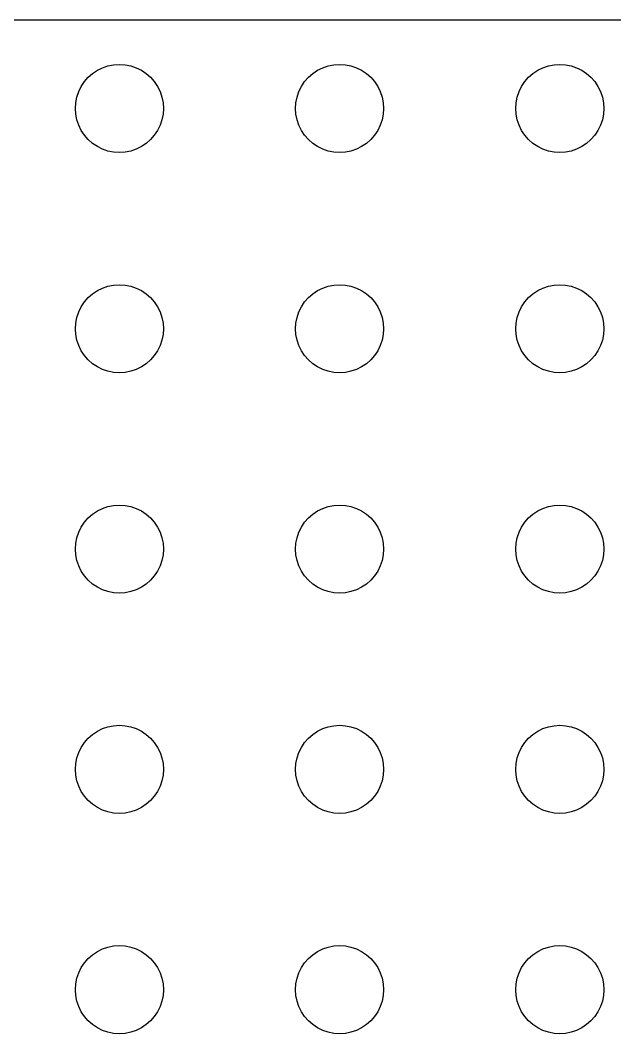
# Model space of a CAD drawing. Header units: metres. Extents: x -149 to 149, y -149 to 149.
# Drawn here: x -74.3 to -33.8, y 79.5 to 148.5 of the extents above; entities that cross this region are included whole.
import ezdxf

# ---------------------------------------------------------------- set-up
doc = ezdxf.new("R2010")
doc.units = ezdxf.units.M

msp = doc.modelspace()

# ---------------------------------------------------------------- linework, layer by layer
for p, q in [((143.505, 148.505), (-143.505, 148.505)), ((-69.3263, 144.88), (-69, 145.098)), ((-69, 145.098), (-68.648, 145.272)), ((-68.648, 145.272), (-68.2765, 145.398)), ((-68.2765, 145.398), (-67.8916, 145.474)), ((-67.8916, 145.474), (-67.5, 145.5)), ((-67.5, 145.5), (-67.1084, 145.474)), ((-67.1084, 145.474), (-66.7235, 145.398)), ((-66.7235, 145.398), (-66.3519, 145.272)), ((-66.3519, 145.272), (-66, 145.098)), ((-66, 145.098), (-65.6737, 144.88)), ((-54.3263, 144.88), (-54, 145.098)), ((-54, 145.098), (-53.648, 145.272)), ((-53.648, 145.272), (-53.2765, 145.398)), ((-53.2765, 145.398), (-52.8916, 145.474)), ((-52.8916, 145.474), (-52.5, 145.5)), ((-52.5, 145.5), (-52.1084, 145.474)), ((-52.1084, 145.474), (-51.7235, 145.398)), ((-51.7235, 145.398), (-51.3519, 145.272)), ((-51.3519, 145.272), (-51, 145.098)), ((-51, 145.098), (-50.6737, 144.88)), ((-39.3263, 144.88), (-39, 145.098)), ((-39, 145.098), (-38.648, 145.272)), ((-38.648, 145.272), (-38.2765, 145.398)), ((-38.2765, 145.398), (-37.8916, 145.474)), ((-37.8916, 145.474), (-37.5, 145.5)), ((-37.5, 145.5), (-37.1084, 145.474)), ((-37.1084, 145.474), (-36.7235, 145.398)), ((-36.7235, 145.398), (-36.3519, 145.272)), ((-36.3519, 145.272), (-36, 145.098)), ((-36, 145.098), (-35.6737, 144.88)), ((-70.0981, 144), (-69.8801, 144.326)), ((-69.8801, 144.326), (-69.6213, 144.621)), ((-69.6213, 144.621), (-69.3263, 144.88)), ((-65.6737, 144.88), (-65.3787, 144.621)), ((-65.3787, 144.621), (-65.1199, 144.326)), ((-65.1199, 144.326), (-64.9019, 144)), ((-55.0981, 144), (-54.8801, 144.326)), ((-54.8801, 144.326), (-54.6213, 144.621)), ((-54.6213, 144.621), (-54.3263, 144.88)), ((-50.6737, 144.88), (-50.3787, 144.621)), ((-50.3787, 144.621), (-50.1199, 144.326)), ((-50.1199, 144.326), (-49.9019, 144)), ((-40.0981, 144), (-39.8801, 144.326)), ((-39.8801, 144.326), (-39.6213, 144.621)), ((-39.6213, 144.621), (-39.3263, 144.88)), ((-35.6737, 144.88), (-35.3787, 144.621)), ((-35.3787, 144.621), (-35.1199, 144.326)), ((-35.1199, 144.326), (-34.9019, 144)), ((-70.3978, 143.276), (-70.2716, 143.648)), ((-70.2716, 143.648), (-70.0981, 144)), ((-64.9019, 144), (-64.7284, 143.648)), ((-64.7284, 143.648), (-64.6022, 143.276)), ((-55.3978, 143.276), (-55.2716, 143.648)), ((-55.2716, 143.648), (-55.0981, 144)), ((-49.9019, 144), (-49.7284, 143.648)), ((-49.7284, 143.648), (-49.6022, 143.276)), ((-40.3978, 143.276), (-40.2716, 143.648)), ((-40.2716, 143.648), (-40.0981, 144)), ((-34.9019, 144), (-34.7284, 143.648)), ((-34.7284, 143.648), (-34.6022, 143.276)), ((-70.5, 142.5), (-70.4743, 142.892)), ((-70.4743, 142.892), (-70.3978, 143.276)), ((-64.6022, 143.276), (-64.5257, 142.892)), ((-64.5257, 142.892), (-64.5, 142.5)), ((-55.5, 142.5), (-55.4743, 142.892)), ((-55.4743, 142.892), (-55.3978, 143.276)), ((-49.6022, 143.276), (-49.5257, 142.892)), ((-49.5257, 142.892), (-49.5, 142.5)), ((-40.5, 142.5), (-40.4743, 142.892)), ((-40.4743, 142.892), (-40.3978, 143.276)), ((-34.6022, 143.276), (-34.5257, 142.892)), ((-34.5257, 142.892), (-34.5, 142.5)), ((-70.4743, 142.108), (-70.5, 142.5)), ((-64.5, 142.5), (-64.5257, 142.108)), ((-55.4743, 142.108), (-55.5, 142.5)), ((-49.5, 142.5), (-49.5257, 142.108)), ((-40.4743, 142.108), (-40.5, 142.5)), ((-34.5, 142.5), (-34.5257, 142.108)), ((-70.3978, 141.724), (-70.4743, 142.108)), ((-70.2716, 141.352), (-70.3978, 141.724)), ((-64.6022, 141.724), (-64.7284, 141.352)), ((-64.5257, 142.108), (-64.6022, 141.724)), ((-55.3978, 141.724), (-55.4743, 142.108)), ((-55.2716, 141.352), (-55.3978, 141.724)), ((-49.6022, 141.724), (-49.7284, 141.352)), ((-49.5257, 142.108), (-49.6022, 141.724)), ((-40.3978, 141.724), (-40.4743, 142.108)), ((-40.2716, 141.352), (-40.3978, 141.724)), ((-34.6022, 141.724), (-34.7284, 141.352)), ((-34.5257, 142.108), (-34.6022, 141.724)), ((-70.0981, 141), (-70.2716, 141.352)), ((-69.8801, 140.674), (-70.0981, 141)), ((-64.9019, 141), (-65.1199, 140.674)), ((-64.7284, 141.352), (-64.9019, 141)), ((-55.0981, 141), (-55.2716, 141.352)), ((-54.8801, 140.674), (-55.0981, 141)), ((-49.9019, 141), (-50.1199, 140.674)), ((-49.7284, 141.352), (-49.9019, 141)), ((-40.0981, 141), (-40.2716, 141.352)), ((-39.8801, 140.674), (-40.0981, 141)), ((-34.9019, 141), (-35.1199, 140.674)), ((-34.7284, 141.352), (-34.9019, 141)), ((-69.6213, 140.379), (-69.8801, 140.674)), ((-69.3263, 140.12), (-69.6213, 140.379)), ((-69, 139.902), (-69.3263, 140.12)), ((-65.6737, 140.12), (-66, 139.902)), ((-65.3787, 140.379), (-65.6737, 140.12)), ((-65.1199, 140.674), (-65.3787, 140.379)), ((-54.6213, 140.379), (-54.8801, 140.674)), ((-54.3263, 140.12), (-54.6213, 140.379)), ((-54, 139.902), (-54.3263, 140.12)), ((-50.6737, 140.12), (-51, 139.902)), ((-50.3787, 140.379), (-50.6737, 140.12)), ((-50.1199, 140.674), (-50.3787, 140.379)), ((-39.6213, 140.379), (-39.8801, 140.674)), ((-39.3263, 140.12), (-39.6213, 140.379)), ((-39, 139.902), (-39.3263, 140.12)), ((-35.6737, 140.12), (-36, 139.902)), ((-35.3787, 140.379), (-35.6737, 140.12)), ((-35.1199, 140.674), (-35.3787, 140.379)), ((-68.648, 139.728), (-69, 139.902)), ((-68.2765, 139.602), (-68.648, 139.728)), ((-67.8916, 139.526), (-68.2765, 139.602)), ((-67.5, 139.5), (-67.8916, 139.526)), ((-67.1084, 139.526), (-67.5, 139.5)), ((-66.7235, 139.602), (-67.1084, 139.526)), ((-66.3519, 139.728), (-66.7235, 139.602)), ((-66, 139.902), (-66.3519, 139.728)), ((-53.648, 139.728), (-54, 139.902)), ((-53.2765, 139.602), (-53.648, 139.728)), ((-52.8916, 139.526), (-53.2765, 139.602)), ((-52.5, 139.5), (-52.8916, 139.526)), ((-52.1084, 139.526), (-52.5, 139.5)), ((-51.7235, 139.602), (-52.1084, 139.526)), ((-51.3519, 139.728), (-51.7235, 139.602)), ((-51, 139.902), (-51.3519, 139.728)), ((-38.648, 139.728), (-39, 139.902)), ((-38.2765, 139.602), (-38.648, 139.728)), ((-37.8916, 139.526), (-38.2765, 139.602)), ((-37.5, 139.5), (-37.8916, 139.526)), ((-37.1084, 139.526), (-37.5, 139.5)), ((-36.7235, 139.602), (-37.1084, 139.526)), ((-36.3519, 139.728), (-36.7235, 139.602)), ((-36, 139.902), (-36.3519, 139.728)), ((-68.2765, 130.398), (-67.8916, 130.474)), ((-67.8916, 130.474), (-67.5, 130.5)), ((-67.5, 130.5), (-67.1084, 130.474)), ((-67.1084, 130.474), (-66.7235, 130.398)), ((-53.2765, 130.398), (-52.8916, 130.474)), ((-52.8916, 130.474), (-52.5, 130.5)), ((-52.5, 130.5), (-52.1084, 130.474)), ((-52.1084, 130.474), (-51.7235, 130.398)), ((-38.2765, 130.398), (-37.8916, 130.474)), ((-37.8916, 130.474), (-37.5, 130.5)), ((-37.5, 130.5), (-37.1084, 130.474)), ((-37.1084, 130.474), (-36.7235, 130.398)), ((-69.6213, 129.621), (-69.3263, 129.88)), ((-69.3263, 129.88), (-69, 130.098)), ((-69, 130.098), (-68.648, 130.272)), ((-68.648, 130.272), (-68.2765, 130.398)), ((-66.7235, 130.398), (-66.3519, 130.272)), ((-66.3519, 130.272), (-66, 130.098)), ((-66, 130.098), (-65.6737, 129.88)), ((-65.6737, 129.88), (-65.3787, 129.621)), ((-54.6213, 129.621), (-54.3263, 129.88)), ((-54.3263, 129.88), (-54, 130.098)), ((-54, 130.098), (-53.648, 130.272)), ((-53.648, 130.272), (-53.2765, 130.398)), ((-51.7235, 130.398), (-51.3519, 130.272)), ((-51.3519, 130.272), (-51, 130.098)), ((-51, 130.098), (-50.6737, 129.88)), ((-50.6737, 129.88), (-50.3787, 129.621)), ((-39.6213, 129.621), (-39.3263, 129.88)), ((-39.3263, 129.88), (-39, 130.098)), ((-39, 130.098), (-38.648, 130.272)), ((-38.648, 130.272), (-38.2765, 130.398)), ((-36.7235, 130.398), (-36.3519, 130.272)), ((-36.3519, 130.272), (-36, 130.098)), ((-36, 130.098), (-35.6737, 129.88)), ((-35.6737, 129.88), (-35.3787, 129.621)), ((-70.0981, 129), (-69.8801, 129.326)), ((-69.8801, 129.326), (-69.6213, 129.621)), ((-65.3787, 129.621), (-65.1199, 129.326)), ((-65.1199, 129.326), (-64.9019, 129)), ((-55.0981, 129), (-54.8801, 129.326)), ((-54.8801, 129.326), (-54.6213, 129.621)), ((-50.3787, 129.621), (-50.1199, 129.326)), ((-50.1199, 129.326), (-49.9019, 129)), ((-40.0981, 129), (-39.8801, 129.326)), ((-39.8801, 129.326), (-39.6213, 129.621)), ((-35.3787, 129.621), (-35.1199, 129.326)), ((-35.1199, 129.326), (-34.9019, 129)), ((-70.3978, 128.276), (-70.2716, 128.648)), ((-70.2716, 128.648), (-70.0981, 129)), ((-64.9019, 129), (-64.7284, 128.648)), ((-64.7284, 128.648), (-64.6022, 128.276)), ((-55.3978, 128.276), (-55.2716, 128.648)), ((-55.2716, 128.648), (-55.0981, 129)), ((-49.9019, 129), (-49.7284, 128.648)), ((-49.7284, 128.648), (-49.6022, 128.276)), ((-40.3978, 128.276), (-40.2716, 128.648)), ((-40.2716, 128.648), (-40.0981, 129)), ((-34.9019, 129), (-34.7284, 128.648)), ((-34.7284, 128.648), (-34.6022, 128.276)), ((-70.5, 127.5), (-70.4743, 127.892)), ((-70.4743, 127.892), (-70.3978, 128.276)), ((-64.6022, 128.276), (-64.5257, 127.892)), ((-64.5257, 127.892), (-64.5, 127.5)), ((-55.5, 127.5), (-55.4743, 127.892)), ((-55.4743, 127.892), (-55.3978, 128.276)), ((-49.6022, 128.276), (-49.5257, 127.892)), ((-49.5257, 127.892), (-49.5, 127.5)), ((-40.5, 127.5), (-40.4743, 127.892)), ((-40.4743, 127.892), (-40.3978, 128.276)), ((-34.6022, 128.276), (-34.5257, 127.892)), ((-34.5257, 127.892), (-34.5, 127.5)), ((-70.4743, 127.108), (-70.5, 127.5)), ((-70.3978, 126.724), (-70.4743, 127.108)), ((-64.5257, 127.108), (-64.6022, 126.724)), ((-64.5, 127.5), (-64.5257, 127.108)), ((-55.4743, 127.108), (-55.5, 127.5)), ((-55.3978, 126.724), (-55.4743, 127.108)), ((-49.5257, 127.108), (-49.6022, 126.724)), ((-49.5, 127.5), (-49.5257, 127.108)), ((-40.4743, 127.108), (-40.5, 127.5)), ((-40.3978, 126.724), (-40.4743, 127.108)), ((-34.5257, 127.108), (-34.6022, 126.724)), ((-34.5, 127.5), (-34.5257, 127.108)), ((-70.2716, 126.352), (-70.3978, 126.724)), ((-70.0981, 126), (-70.2716, 126.352)), ((-64.7284, 126.352), (-64.9019, 126)), ((-64.6022, 126.724), (-64.7284, 126.352)), ((-55.2716, 126.352), (-55.3978, 126.724)), ((-55.0981, 126), (-55.2716, 126.352)), ((-49.7284, 126.352), (-49.9019, 126)), ((-49.6022, 126.724), (-49.7284, 126.352)), ((-40.2716, 126.352), (-40.3978, 126.724)), ((-40.0981, 126), (-40.2716, 126.352)), ((-34.7284, 126.352), (-34.9019, 126)), ((-34.6022, 126.724), (-34.7284, 126.352)), ((-69.8801, 125.674), (-70.0981, 126)), ((-69.6213, 125.379), (-69.8801, 125.674)), ((-65.1199, 125.674), (-65.3787, 125.379)), ((-64.9019, 126), (-65.1199, 125.674)), ((-54.8801, 125.674), (-55.0981, 126)), ((-54.6213, 125.379), (-54.8801, 125.674)), ((-50.1199, 125.674), (-50.3787, 125.379)), ((-49.9019, 126), (-50.1199, 125.674)), ((-39.8801, 125.674), (-40.0981, 126)), ((-39.6213, 125.379), (-39.8801, 125.674)), ((-35.1199, 125.674), (-35.3787, 125.379)), ((-34.9019, 126), (-35.1199, 125.674)), ((-69.3263, 125.12), (-69.6213, 125.379)), ((-69, 124.902), (-69.3263, 125.12)), ((-68.648, 124.728), (-69, 124.902)), ((-66, 124.902), (-66.3519, 124.728)), ((-65.6737, 125.12), (-66, 124.902)), ((-65.3787, 125.379), (-65.6737, 125.12)), ((-54.3263, 125.12), (-54.6213, 125.379)), ((-54, 124.902), (-54.3263, 125.12)), ((-53.648, 124.728), (-54, 124.902)), ((-51, 124.902), (-51.3519, 124.728)), ((-50.6737, 125.12), (-51, 124.902)), ((-50.3787, 125.379), (-50.6737, 125.12)), ((-39.3263, 125.12), (-39.6213, 125.379)), ((-39, 124.902), (-39.3263, 125.12)), ((-38.648, 124.728), (-39, 124.902)), ((-36, 124.902), (-36.3519, 124.728)), ((-35.6737, 125.12), (-36, 124.902)), ((-35.3787, 125.379), (-35.6737, 125.12)), ((-68.2765, 124.602), (-68.648, 124.728)), ((-67.8916, 124.526), (-68.2765, 124.602)), ((-67.5, 124.5), (-67.8916, 124.526)), ((-67.1084, 124.526), (-67.5, 124.5)), ((-66.7235, 124.602), (-67.1084, 124.526)), ((-66.3519, 124.728), (-66.7235, 124.602)), ((-53.2765, 124.602), (-53.648, 124.728)), ((-52.8916, 124.526), (-53.2765, 124.602)), ((-52.5, 124.5), (-52.8916, 124.526)), ((-52.1084, 124.526), (-52.5, 124.5)), ((-51.7235, 124.602), (-52.1084, 124.526)), ((-51.3519, 124.728), (-51.7235, 124.602)), ((-38.2765, 124.602), (-38.648, 124.728)), ((-37.8916, 124.526), (-38.2765, 124.602)), ((-37.5, 124.5), (-37.8916, 124.526)), ((-37.1084, 124.526), (-37.5, 124.5)), ((-36.7235, 124.602), (-37.1084, 124.526)), ((-36.3519, 124.728), (-36.7235, 124.602)), ((-69, 115.098), (-68.648, 115.272)), ((-68.648, 115.272), (-68.2765, 115.398)), ((-68.2765, 115.398), (-67.8916, 115.474)), ((-67.8916, 115.474), (-67.5, 115.5)), ((-67.5, 115.5), (-67.1084, 115.474)), ((-67.1084, 115.474), (-66.7235, 115.398)), ((-66.7235, 115.398), (-66.3519, 115.272)), ((-66.3519, 115.272), (-66, 115.098)), ((-54, 115.098), (-53.648, 115.272)), ((-53.648, 115.272), (-53.2765, 115.398)), ((-53.2765, 115.398), (-52.8916, 115.474)), ((-52.8916, 115.474), (-52.5, 115.5)), ((-52.5, 115.5), (-52.1084, 115.474)), ((-52.1084, 115.474), (-51.7235, 115.398)), ((-51.7235, 115.398), (-51.3519, 115.272)), ((-51.3519, 115.272), (-51, 115.098)), ((-39, 115.098), (-38.648, 115.272)), ((-38.648, 115.272), (-38.2765, 115.398)), ((-38.2765, 115.398), (-37.8916, 115.474)), ((-37.8916, 115.474), (-37.5, 115.5)), ((-37.5, 115.5), (-37.1084, 115.474)), ((-37.1084, 115.474), (-36.7235, 115.398)), ((-36.7235, 115.398), (-36.3519, 115.272)), ((-36.3519, 115.272), (-36, 115.098)), ((-69.8801, 114.326), (-69.6213, 114.621)), ((-69.6213, 114.621), (-69.3263, 114.88)), ((-69.3263, 114.88), (-69, 115.098)), ((-66, 115.098), (-65.6737, 114.88)), ((-65.6737, 114.88), (-65.3787, 114.621)), ((-65.3787, 114.621), (-65.1199, 114.326)), ((-54.8801, 114.326), (-54.6213, 114.621)), ((-54.6213, 114.621), (-54.3263, 114.88)), ((-54.3263, 114.88), (-54, 115.098)), ((-51, 115.098), (-50.6737, 114.88)), ((-50.6737, 114.88), (-50.3787, 114.621)), ((-50.3787, 114.621), (-50.1199, 114.326)), ((-39.8801, 114.326), (-39.6213, 114.621)), ((-39.6213, 114.621), (-39.3263, 114.88)), ((-39.3263, 114.88), (-39, 115.098)), ((-36, 115.098), (-35.6737, 114.88)), ((-35.6737, 114.88), (-35.3787, 114.621)), ((-35.3787, 114.621), (-35.1199, 114.326)), ((-70.2716, 113.648), (-70.0981, 114)), ((-70.0981, 114), (-69.8801, 114.326)), ((-65.1199, 114.326), (-64.9019, 114)), ((-64.9019, 114), (-64.7284, 113.648)), ((-55.2716, 113.648), (-55.0981, 114)), ((-55.0981, 114), (-54.8801, 114.326)), ((-50.1199, 114.326), (-49.9019, 114)), ((-49.9019, 114), (-49.7284, 113.648)), ((-40.2716, 113.648), (-40.0981, 114)), ((-40.0981, 114), (-39.8801, 114.326)), ((-35.1199, 114.326), (-34.9019, 114)), ((-34.9019, 114), (-34.7284, 113.648)), ((-70.4743, 112.892), (-70.3978, 113.276)), ((-70.3978, 113.276), (-70.2716, 113.648)), ((-64.7284, 113.648), (-64.6022, 113.276)), ((-64.6022, 113.276), (-64.5257, 112.892)), ((-55.4743, 112.892), (-55.3978, 113.276)), ((-55.3978, 113.276), (-55.2716, 113.648)), ((-49.7284, 113.648), (-49.6022, 113.276)), ((-49.6022, 113.276), (-49.5257, 112.892)), ((-40.4743, 112.892), (-40.3978, 113.276)), ((-40.3978, 113.276), (-40.2716, 113.648)), ((-34.7284, 113.648), (-34.6022, 113.276)), ((-34.6022, 113.276), (-34.5257, 112.892)), ((-70.5, 112.5), (-70.4743, 112.892)), ((-70.4743, 112.108), (-70.5, 112.5)), ((-64.5257, 112.892), (-64.5, 112.5)), ((-64.5, 112.5), (-64.5257, 112.108)), ((-55.5, 112.5), (-55.4743, 112.892)), ((-55.4743, 112.108), (-55.5, 112.5)), ((-49.5257, 112.892), (-49.5, 112.5)), ((-49.5, 112.5), (-49.5257, 112.108)), ((-40.5, 112.5), (-40.4743, 112.892)), ((-40.4743, 112.108), (-40.5, 112.5)), ((-34.5257, 112.892), (-34.5, 112.5)), ((-34.5, 112.5), (-34.5257, 112.108)), ((-70.3978, 111.724), (-70.4743, 112.108)), ((-64.5257, 112.108), (-64.6022, 111.724)), ((-55.3978, 111.724), (-55.4743, 112.108)), ((-49.5257, 112.108), (-49.6022, 111.724)), ((-40.3978, 111.724), (-40.4743, 112.108)), ((-34.5257, 112.108), (-34.6022, 111.724)), ((-70.2716, 111.352), (-70.3978, 111.724)), ((-70.0981, 111), (-70.2716, 111.352)), ((-64.7284, 111.352), (-64.9019, 111)), ((-64.6022, 111.724), (-64.7284, 111.352)), ((-55.2716, 111.352), (-55.3978, 111.724)), ((-55.0981, 111), (-55.2716, 111.352)), ((-49.7284, 111.352), (-49.9019, 111)), ((-49.6022, 111.724), (-49.7284, 111.352)), ((-40.2716, 111.352), (-40.3978, 111.724)), ((-40.0981, 111), (-40.2716, 111.352)), ((-34.7284, 111.352), (-34.9019, 111)), ((-34.6022, 111.724), (-34.7284, 111.352)), ((-69.8801, 110.674), (-70.0981, 111)), ((-69.6213, 110.379), (-69.8801, 110.674)), ((-65.1199, 110.674), (-65.3787, 110.379)), ((-64.9019, 111), (-65.1199, 110.674)), ((-54.8801, 110.674), (-55.0981, 111)), ((-54.6213, 110.379), (-54.8801, 110.674)), ((-50.1199, 110.674), (-50.3787, 110.379)), ((-49.9019, 111), (-50.1199, 110.674)), ((-39.8801, 110.674), (-40.0981, 111)), ((-39.6213, 110.379), (-39.8801, 110.674)), ((-35.1199, 110.674), (-35.3787, 110.379)), ((-34.9019, 111), (-35.1199, 110.674)), ((-69.3263, 110.12), (-69.6213, 110.379)), ((-69, 109.902), (-69.3263, 110.12)), ((-68.648, 109.728), (-69, 109.902)), ((-68.2765, 109.602), (-68.648, 109.728)), ((-66.3519, 109.728), (-66.7235, 109.602)), ((-66, 109.902), (-66.3519, 109.728)), ((-65.6737, 110.12), (-66, 109.902)), ((-65.3787, 110.379), (-65.6737, 110.12)), ((-54.3263, 110.12), (-54.6213, 110.379)), ((-54, 109.902), (-54.3263, 110.12)), ((-53.648, 109.728), (-54, 109.902)), ((-53.2765, 109.602), (-53.648, 109.728)), ((-51.3519, 109.728), (-51.7235, 109.602)), ((-51, 109.902), (-51.3519, 109.728)), ((-50.6737, 110.12), (-51, 109.902)), ((-50.3787, 110.379), (-50.6737, 110.12)), ((-39.3263, 110.12), (-39.6213, 110.379)), ((-39, 109.902), (-39.3263, 110.12)), ((-38.648, 109.728), (-39, 109.902)), ((-38.2765, 109.602), (-38.648, 109.728)), ((-36.3519, 109.728), (-36.7235, 109.602)), ((-36, 109.902), (-36.3519, 109.728)), ((-35.6737, 110.12), (-36, 109.902)), ((-35.3787, 110.379), (-35.6737, 110.12)), ((-67.8916, 109.526), (-68.2765, 109.602)), ((-67.5, 109.5), (-67.8916, 109.526)), ((-67.1084, 109.526), (-67.5, 109.5)), ((-66.7235, 109.602), (-67.1084, 109.526)), ((-52.8916, 109.526), (-53.2765, 109.602)), ((-52.5, 109.5), (-52.8916, 109.526)), ((-52.1084, 109.526), (-52.5, 109.5)), ((-51.7235, 109.602), (-52.1084, 109.526)), ((-37.8916, 109.526), (-38.2765, 109.602)), ((-37.5, 109.5), (-37.8916, 109.526)), ((-37.1084, 109.526), (-37.5, 109.5)), ((-36.7235, 109.602), (-37.1084, 109.526)), ((-69.3263, 99.8801), (-69, 100.098)), ((-69, 100.098), (-68.648, 100.272)), ((-68.648, 100.272), (-68.2765, 100.398)), ((-68.2765, 100.398), (-67.8916, 100.474)), ((-67.8916, 100.474), (-67.5, 100.5)), ((-67.5, 100.5), (-67.1084, 100.474)), ((-67.1084, 100.474), (-66.7235, 100.398)), ((-66.7235, 100.398), (-66.3519, 100.272)), ((-66.3519, 100.272), (-66, 100.098)), ((-66, 100.098), (-65.6737, 99.8801)), ((-54.3263, 99.8801), (-54, 100.098)), ((-54, 100.098), (-53.648, 100.272)), ((-53.648, 100.272), (-53.2765, 100.398)), ((-53.2765, 100.398), (-52.8916, 100.474)), ((-52.8916, 100.474), (-52.5, 100.5)), ((-52.5, 100.5), (-52.1084, 100.474)), ((-52.1084, 100.474), (-51.7235, 100.398)), ((-51.7235, 100.398), (-51.3519, 100.272)), ((-51.3519, 100.272), (-51, 100.098)), ((-51, 100.098), (-50.6737, 99.8801)), ((-39.3263, 99.8801), (-39, 100.098)), ((-39, 100.098), (-38.648, 100.272)), ((-38.648, 100.272), (-38.2765, 100.398)), ((-38.2765, 100.398), (-37.8916, 100.474)), ((-37.8916, 100.474), (-37.5, 100.5)), ((-37.5, 100.5), (-37.1084, 100.474)), ((-37.1084, 100.474), (-36.7235, 100.398)), ((-36.7235, 100.398), (-36.3519, 100.272)), ((-36.3519, 100.272), (-36, 100.098)), ((-36, 100.098), (-35.6737, 99.8801)), ((-69.8801, 99.3263), (-69.6213, 99.6213)), ((-69.6213, 99.6213), (-69.3263, 99.8801)), ((-65.6737, 99.8801), (-65.3787, 99.6213)), ((-65.3787, 99.6213), (-65.1199, 99.3263)), ((-54.8801, 99.3263), (-54.6213, 99.6213)), ((-54.6213, 99.6213), (-54.3263, 99.8801)), ((-50.6737, 99.8801), (-50.3787, 99.6213)), ((-50.3787, 99.6213), (-50.1199, 99.3263)), ((-39.8801, 99.3263), (-39.6213, 99.6213)), ((-39.6213, 99.6213), (-39.3263, 99.8801)), ((-35.6737, 99.8801), (-35.3787, 99.6213)), ((-35.3787, 99.6213), (-35.1199, 99.3263)), ((-70.2716, 98.648), (-70.0981, 99)), ((-70.0981, 99), (-69.8801, 99.3263)), ((-65.1199, 99.3263), (-64.9019, 99)), ((-64.9019, 99), (-64.7284, 98.648)), ((-55.2716, 98.648), (-55.0981, 99)), ((-55.0981, 99), (-54.8801, 99.3263)), ((-50.1199, 99.3263), (-49.9019, 99)), ((-49.9019, 99), (-49.7284, 98.648)), ((-40.2716, 98.648), (-40.0981, 99)), ((-40.0981, 99), (-39.8801, 99.3263)), ((-35.1199, 99.3263), (-34.9019, 99)), ((-34.9019, 99), (-34.7284, 98.648)), ((-70.4743, 97.8916), (-70.3978, 98.2765)), ((-70.3978, 98.2765), (-70.2716, 98.648)), ((-64.7284, 98.648), (-64.6022, 98.2765)), ((-64.6022, 98.2765), (-64.5257, 97.8916)), ((-55.4743, 97.8916), (-55.3978, 98.2765)), ((-55.3978, 98.2765), (-55.2716, 98.648)), ((-49.7284, 98.648), (-49.6022, 98.2765)), ((-49.6022, 98.2765), (-49.5257, 97.8916)), ((-40.4743, 97.8916), (-40.3978, 98.2765)), ((-40.3978, 98.2765), (-40.2716, 98.648)), ((-34.7284, 98.648), (-34.6022, 98.2765)), ((-34.6022, 98.2765), (-34.5257, 97.8916)), ((-70.5, 97.5), (-70.4743, 97.8916)), ((-70.4743, 97.1084), (-70.5, 97.5)), ((-64.5257, 97.8916), (-64.5, 97.5)), ((-64.5, 97.5), (-64.5257, 97.1084)), ((-55.5, 97.5), (-55.4743, 97.8916)), ((-55.4743, 97.1084), (-55.5, 97.5)), ((-49.5257, 97.8916), (-49.5, 97.5)), ((-49.5, 97.5), (-49.5257, 97.1084)), ((-40.5, 97.5), (-40.4743, 97.8916)), ((-40.4743, 97.1084), (-40.5, 97.5)), ((-34.5257, 97.8916), (-34.5, 97.5)), ((-34.5, 97.5), (-34.5257, 97.1084)), ((-70.3978, 96.7235), (-70.4743, 97.1084)), ((-70.2716, 96.3519), (-70.3978, 96.7235)), ((-64.6022, 96.7235), (-64.7284, 96.3519)), ((-64.5257, 97.1084), (-64.6022, 96.7235)), ((-55.3978, 96.7235), (-55.4743, 97.1084)), ((-55.2716, 96.3519), (-55.3978, 96.7235)), ((-49.6022, 96.7235), (-49.7284, 96.3519)), ((-49.5257, 97.1084), (-49.6022, 96.7235)), ((-40.3978, 96.7235), (-40.4743, 97.1084)), ((-40.2716, 96.3519), (-40.3978, 96.7235)), ((-34.6022, 96.7235), (-34.7284, 96.3519)), ((-34.5257, 97.1084), (-34.6022, 96.7235)), ((-70.0981, 96), (-70.2716, 96.3519)), ((-69.8801, 95.6737), (-70.0981, 96)), ((-64.9019, 96), (-65.1199, 95.6737)), ((-64.7284, 96.3519), (-64.9019, 96)), ((-55.0981, 96), (-55.2716, 96.3519)), ((-54.8801, 95.6737), (-55.0981, 96)), ((-49.9019, 96), (-50.1199, 95.6737)), ((-49.7284, 96.3519), (-49.9019, 96)), ((-40.0981, 96), (-40.2716, 96.3519)), ((-39.8801, 95.6737), (-40.0981, 96)), ((-34.9019, 96), (-35.1199, 95.6737)), ((-34.7284, 96.3519), (-34.9019, 96)), ((-69.6213, 95.3787), (-69.8801, 95.6737)), ((-69.3263, 95.1199), (-69.6213, 95.3787)), ((-65.3787, 95.3787), (-65.6737, 95.1199)), ((-65.1199, 95.6737), (-65.3787, 95.3787)), ((-54.6213, 95.3787), (-54.8801, 95.6737)), ((-54.3263, 95.1199), (-54.6213, 95.3787)), ((-50.3787, 95.3787), (-50.6737, 95.1199)), ((-50.1199, 95.6737), (-50.3787, 95.3787)), ((-39.6213, 95.3787), (-39.8801, 95.6737)), ((-39.3263, 95.1199), (-39.6213, 95.3787)), ((-35.3787, 95.3787), (-35.6737, 95.1199)), ((-35.1199, 95.6737), (-35.3787, 95.3787)), ((-69, 94.9019), (-69.3263, 95.1199)), ((-68.648, 94.7284), (-69, 94.9019)), ((-68.2765, 94.6022), (-68.648, 94.7284)), ((-67.8916, 94.5257), (-68.2765, 94.6022)), ((-66.7235, 94.6022), (-67.1084, 94.5257)), ((-66.3519, 94.7284), (-66.7235, 94.6022)), ((-66, 94.9019), (-66.3519, 94.7284)), ((-65.6737, 95.1199), (-66, 94.9019)), ((-54, 94.9019), (-54.3263, 95.1199)), ((-53.648, 94.7284), (-54, 94.9019)), ((-53.2765, 94.6022), (-53.648, 94.7284)), ((-52.8916, 94.5257), (-53.2765, 94.6022)), ((-51.7235, 94.6022), (-52.1084, 94.5257)), ((-51.3519, 94.7284), (-51.7235, 94.6022)), ((-51, 94.9019), (-51.3519, 94.7284)), ((-50.6737, 95.1199), (-51, 94.9019)), ((-39, 94.9019), (-39.3263, 95.1199)), ((-38.648, 94.7284), (-39, 94.9019)), ((-38.2765, 94.6022), (-38.648, 94.7284)), ((-37.8916, 94.5257), (-38.2765, 94.6022)), ((-36.7235, 94.6022), (-37.1084, 94.5257)), ((-36.3519, 94.7284), (-36.7235, 94.6022)), ((-36, 94.9019), (-36.3519, 94.7284)), ((-35.6737, 95.1199), (-36, 94.9019)), ((-67.5, 94.5), (-67.8916, 94.5257)), ((-67.1084, 94.5257), (-67.5, 94.5)), ((-52.5, 94.5), (-52.8916, 94.5257)), ((-52.1084, 94.5257), (-52.5, 94.5)), ((-37.5, 94.5), (-37.8916, 94.5257)), ((-37.1084, 94.5257), (-37.5, 94.5)), ((-69.6213, 84.6213), (-69.3263, 84.8801)), ((-69.3263, 84.8801), (-69, 85.0981)), ((-69, 85.0981), (-68.648, 85.2716)), ((-68.648, 85.2716), (-68.2765, 85.3978)), ((-68.2765, 85.3978), (-67.8916, 85.4743)), ((-67.8916, 85.4743), (-67.5, 85.5)), ((-67.5, 85.5), (-67.1084, 85.4743)), ((-67.1084, 85.4743), (-66.7235, 85.3978)), ((-66.7235, 85.3978), (-66.3519, 85.2716)), ((-66.3519, 85.2716), (-66, 85.0981)), ((-66, 85.0981), (-65.6737, 84.8801)), ((-65.6737, 84.8801), (-65.3787, 84.6213)), ((-54.6213, 84.6213), (-54.3263, 84.8801)), ((-54.3263, 84.8801), (-54, 85.0981)), ((-54, 85.0981), (-53.648, 85.2716)), ((-53.648, 85.2716), (-53.2765, 85.3978)), ((-53.2765, 85.3978), (-52.8916, 85.4743)), ((-52.8916, 85.4743), (-52.5, 85.5)), ((-52.5, 85.5), (-52.1084, 85.4743)), ((-52.1084, 85.4743), (-51.7235, 85.3978)), ((-51.7235, 85.3978), (-51.3519, 85.2716)), ((-51.3519, 85.2716), (-51, 85.0981)), ((-51, 85.0981), (-50.6737, 84.8801)), ((-50.6737, 84.8801), (-50.3787, 84.6213)), ((-39.6213, 84.6213), (-39.3263, 84.8801)), ((-39.3263, 84.8801), (-39, 85.0981)), ((-39, 85.0981), (-38.648, 85.2716)), ((-38.648, 85.2716), (-38.2765, 85.3978)), ((-38.2765, 85.3978), (-37.8916, 85.4743)), ((-37.8916, 85.4743), (-37.5, 85.5)), ((-37.5, 85.5), (-37.1084, 85.4743)), ((-37.1084, 85.4743), (-36.7235, 85.3978)), ((-36.7235, 85.3978), (-36.3519, 85.2716)), ((-36.3519, 85.2716), (-36, 85.0981)), ((-36, 85.0981), (-35.6737, 84.8801)), ((-35.6737, 84.8801), (-35.3787, 84.6213)), ((-70.0981, 84), (-69.8801, 84.3263)), ((-69.8801, 84.3263), (-69.6213, 84.6213)), ((-65.3787, 84.6213), (-65.1199, 84.3263)), ((-65.1199, 84.3263), (-64.9019, 84)), ((-55.0981, 84), (-54.8801, 84.3263)), ((-54.8801, 84.3263), (-54.6213, 84.6213)), ((-50.3787, 84.6213), (-50.1199, 84.3263)), ((-50.1199, 84.3263), (-49.9019, 84)), ((-40.0981, 84), (-39.8801, 84.3263)), ((-39.8801, 84.3263), (-39.6213, 84.6213)), ((-35.3787, 84.6213), (-35.1199, 84.3263)), ((-35.1199, 84.3263), (-34.9019, 84)), ((-70.3978, 83.2765), (-70.2716, 83.648)), ((-70.2716, 83.648), (-70.0981, 84)), ((-64.9019, 84), (-64.7284, 83.648)), ((-64.7284, 83.648), (-64.6022, 83.2765)), ((-55.3978, 83.2765), (-55.2716, 83.648)), ((-55.2716, 83.648), (-55.0981, 84)), ((-49.9019, 84), (-49.7284, 83.648)), ((-49.7284, 83.648), (-49.6022, 83.2765)), ((-40.3978, 83.2765), (-40.2716, 83.648)), ((-40.2716, 83.648), (-40.0981, 84)), ((-34.9019, 84), (-34.7284, 83.648)), ((-34.7284, 83.648), (-34.6022, 83.2765)), ((-70.5, 82.5), (-70.4743, 82.8916)), ((-70.4743, 82.8916), (-70.3978, 83.2765)), ((-64.6022, 83.2765), (-64.5257, 82.8916)), ((-64.5257, 82.8916), (-64.5, 82.5)), ((-55.5, 82.5), (-55.4743, 82.8916)), ((-55.4743, 82.8916), (-55.3978, 83.2765)), ((-49.6022, 83.2765), (-49.5257, 82.8916)), ((-49.5257, 82.8916), (-49.5, 82.5)), ((-40.5, 82.5), (-40.4743, 82.8916)), ((-40.4743, 82.8916), (-40.3978, 83.2765)), ((-34.6022, 83.2765), (-34.5257, 82.8916)), ((-34.5257, 82.8916), (-34.5, 82.5)), ((-70.4743, 82.1084), (-70.5, 82.5)), ((-64.5, 82.5), (-64.5257, 82.1084)), ((-55.4743, 82.1084), (-55.5, 82.5)), ((-49.5, 82.5), (-49.5257, 82.1084)), ((-40.4743, 82.1084), (-40.5, 82.5)), ((-34.5, 82.5), (-34.5257, 82.1084)), ((-70.3978, 81.7235), (-70.4743, 82.1084)), ((-70.2716, 81.3519), (-70.3978, 81.7235)), ((-64.6022, 81.7235), (-64.7284, 81.3519)), ((-64.5257, 82.1084), (-64.6022, 81.7235)), ((-55.3978, 81.7235), (-55.4743, 82.1084)), ((-55.2716, 81.3519), (-55.3978, 81.7235)), ((-49.6022, 81.7235), (-49.7284, 81.3519)), ((-49.5257, 82.1084), (-49.6022, 81.7235)), ((-40.3978, 81.7235), (-40.4743, 82.1084)), ((-40.2716, 81.3519), (-40.3978, 81.7235)), ((-34.6022, 81.7235), (-34.7284, 81.3519)), ((-34.5257, 82.1084), (-34.6022, 81.7235)), ((-70.0981, 81), (-70.2716, 81.3519)), ((-69.8801, 80.6737), (-70.0981, 81)), ((-64.9019, 81), (-65.1199, 80.6737)), ((-64.7284, 81.3519), (-64.9019, 81)), ((-55.0981, 81), (-55.2716, 81.3519)), ((-54.8801, 80.6737), (-55.0981, 81)), ((-49.9019, 81), (-50.1199, 80.6737)), ((-49.7284, 81.3519), (-49.9019, 81)), ((-40.0981, 81), (-40.2716, 81.3519)), ((-39.8801, 80.6737), (-40.0981, 81)), ((-34.9019, 81), (-35.1199, 80.6737)), ((-34.7284, 81.3519), (-34.9019, 81)), ((-69.6213, 80.3787), (-69.8801, 80.6737)), ((-69.3263, 80.1199), (-69.6213, 80.3787)), ((-69, 79.9019), (-69.3263, 80.1199)), ((-65.6737, 80.1199), (-66, 79.9019)), ((-65.3787, 80.3787), (-65.6737, 80.1199)), ((-65.1199, 80.6737), (-65.3787, 80.3787)), ((-54.6213, 80.3787), (-54.8801, 80.6737)), ((-54.3263, 80.1199), (-54.6213, 80.3787)), ((-54, 79.9019), (-54.3263, 80.1199)), ((-50.6737, 80.1199), (-51, 79.9019)), ((-50.3787, 80.3787), (-50.6737, 80.1199)), ((-50.1199, 80.6737), (-50.3787, 80.3787)), ((-39.6213, 80.3787), (-39.8801, 80.6737)), ((-39.3263, 80.1199), (-39.6213, 80.3787)), ((-39, 79.9019), (-39.3263, 80.1199)), ((-35.6737, 80.1199), (-36, 79.9019)), ((-35.3787, 80.3787), (-35.6737, 80.1199)), ((-35.1199, 80.6737), (-35.3787, 80.3787)), ((-68.648, 79.7284), (-69, 79.9019)), ((-68.2765, 79.6022), (-68.648, 79.7284)), ((-67.8916, 79.5257), (-68.2765, 79.6022)), ((-67.5, 79.5), (-67.8916, 79.5257)), ((-67.1084, 79.5257), (-67.5, 79.5)), ((-66.7235, 79.6022), (-67.1084, 79.5257)), ((-66.3519, 79.7284), (-66.7235, 79.6022)), ((-66, 79.9019), (-66.3519, 79.7284)), ((-53.648, 79.7284), (-54, 79.9019)), ((-53.2765, 79.6022), (-53.648, 79.7284)), ((-52.8916, 79.5257), (-53.2765, 79.6022)), ((-52.5, 79.5), (-52.8916, 79.5257)), ((-52.1084, 79.5257), (-52.5, 79.5)), ((-51.7235, 79.6022), (-52.1084, 79.5257)), ((-51.3519, 79.7284), (-51.7235, 79.6022)), ((-51, 79.9019), (-51.3519, 79.7284)), ((-38.648, 79.7284), (-39, 79.9019)), ((-38.2765, 79.6022), (-38.648, 79.7284)), ((-37.8916, 79.5257), (-38.2765, 79.6022)), ((-37.5, 79.5), (-37.8916, 79.5257)), ((-37.1084, 79.5257), (-37.5, 79.5)), ((-36.7235, 79.6022), (-37.1084, 79.5257)), ((-36.3519, 79.7284), (-36.7235, 79.6022)), ((-36, 79.9019), (-36.3519, 79.7284))]:
    msp.add_line(p, q)

doc.saveas('drawing.dxf')
